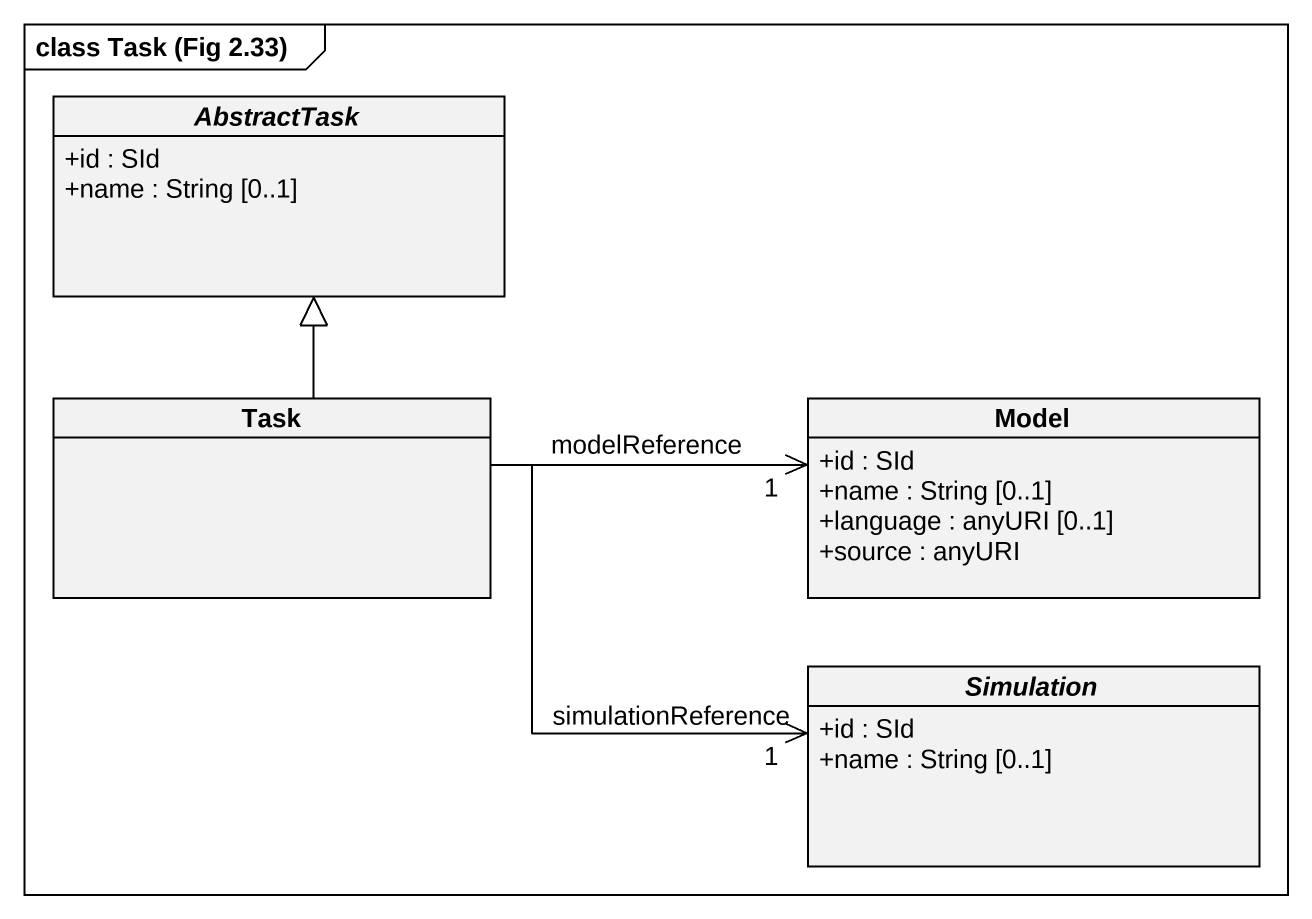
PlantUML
@startuml
mainframe class Task (Fig 2.33)
hide circle
hide empty members
skinparam classAttributeIconSize 0
abstract class AbstractTask {
  +id : SId
  +name : String [0..1]
}
class Task
class Model {
  +id : SId
  +name : String [0..1]
  +language : anyURI [0..1]
  +source : anyURI
}
abstract class Simulation {
  +id : SId
  +name : String [0..1]
}
Task -up-|> AbstractTask
Task -right-> "1" Model : modelReference
Task -right-> "1" Simulation : simulationReference
@enduml
